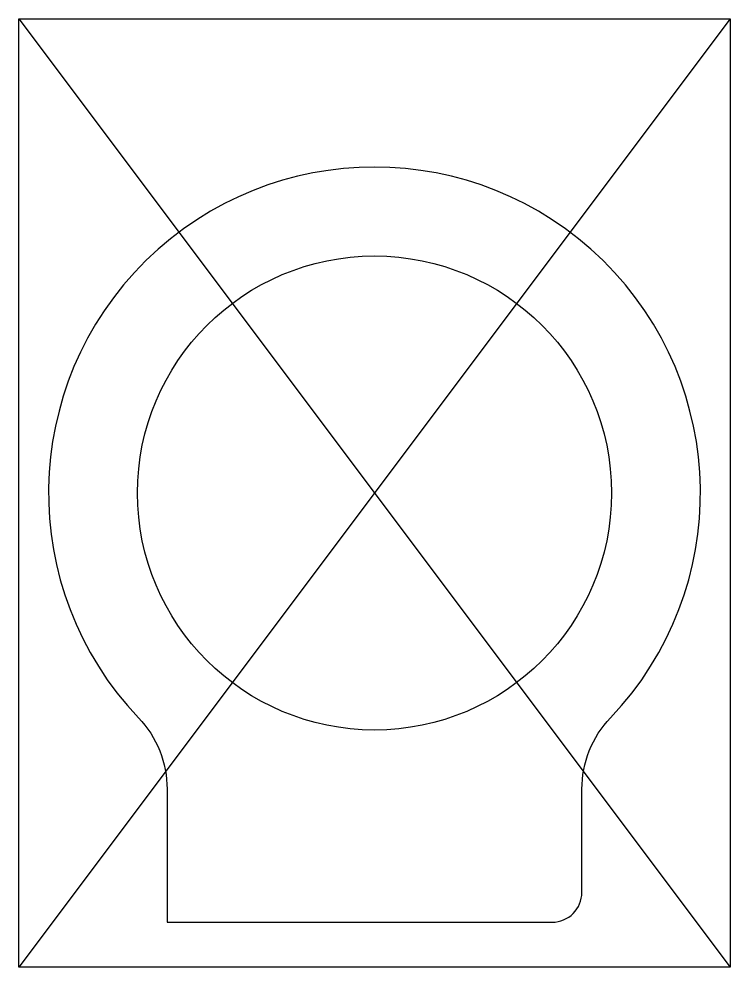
# Model space of a CAD drawing. Header units: millimetres. Extents: x -75 to -51, y -36.5 to -4.5.
import ezdxf

# ---------------------------------------------------------------- set-up
doc = ezdxf.new("R2010")
doc.units = ezdxf.units.MM
doc.layers.get('0').update_dxf_attribs({"linetype": 'CONTINUOUS'})

msp = doc.modelspace()

# ---------------------------------------------------------------- linework, layer by layer
for p, q in [((-75, -4.5), (-51, -36.5)), ((-51, -4.5), (-75, -36.5))]:
    msp.add_line(p, q)
msp.add_lwpolyline([(-75, -4.5), (-51, -4.5), (-51, -36.5), (-75, -36.5)], close=True)
msp.add_lwpolyline([(-70, -30.5), (-70, -34.985), (-57, -34.985, 0.414214), (-56, -33.985), (-56, -30.5, -0.192582), (-55.034, -28.086, 2.333333), (-70.966, -28.086, -0.192582)], format="xyb", close=True)
msp.add_circle((-63, -20.5), 8)

doc.saveas('drawing.dxf')
